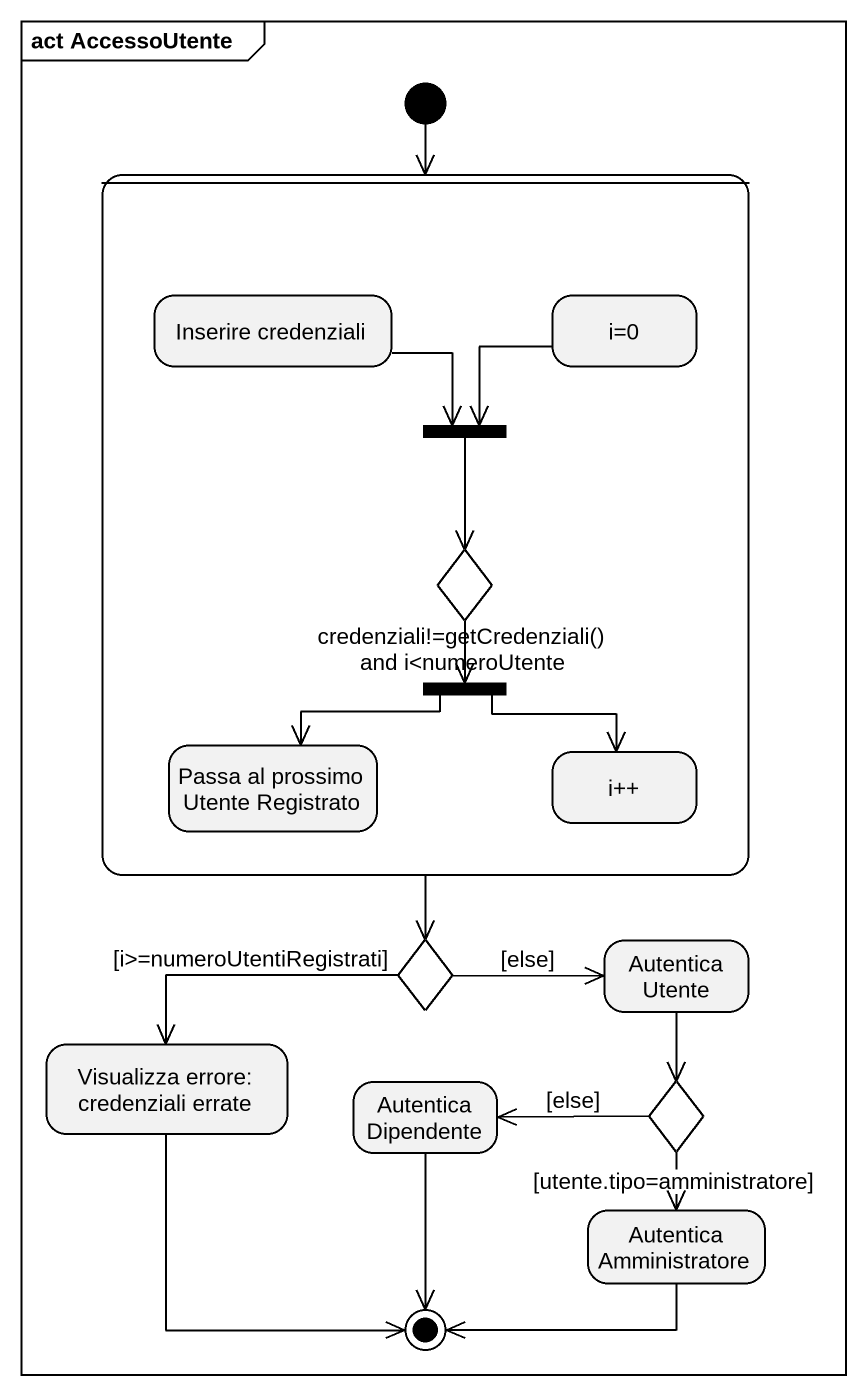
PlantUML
@startuml
mainframe act AccessoUtente
hide empty description
state " " as state1 {
  state "Inserire credenziali" as Inserire_credenziali
  state "i=0" as i_0
  state fork1 <<join>>
  state "credenziali!=getCredenziali() and i<numeroUtente" as credenziali_getCredenziali <<choice>>
  state "Passa al prossimo Utente Registrato" as Passa_al_prossimo_Utente
  state fork2 <<fork>>
  state "i++" as i
}
state choice1 <<choice>>
state "Autentica Utente" as Autentica_Utente
state "Visualizza errore: credenziali errate" as Visualizza_errore
state "Autentica Dipendente" as Autentica_Dipendente
state choice2 <<choice>>
state "Autentica Amministratore" as Autentica_Amministratore
[*] --> state1
state1 --> choice1
Inserire_credenziali -right-> fork1
i_0 --> fork1
fork1 --> credenziali_getCredenziali
credenziali_getCredenziali --> fork2
fork2 -left-> Passa_al_prossimo_Utente
fork2 --> i
choice1 -right-> Autentica_Utente : [else]
choice1 -left-> Visualizza_errore : [i>=numeroUtentiRegistrati]
Autentica_Utente --> choice2
choice2 -left-> Autentica_Dipendente : [else]
choice2 --> Autentica_Amministratore : [utente.tipo=amministratore]
Visualizza_errore --> [*]
Autentica_Dipendente --> [*]
Autentica_Amministratore -left-> [*]
@enduml
